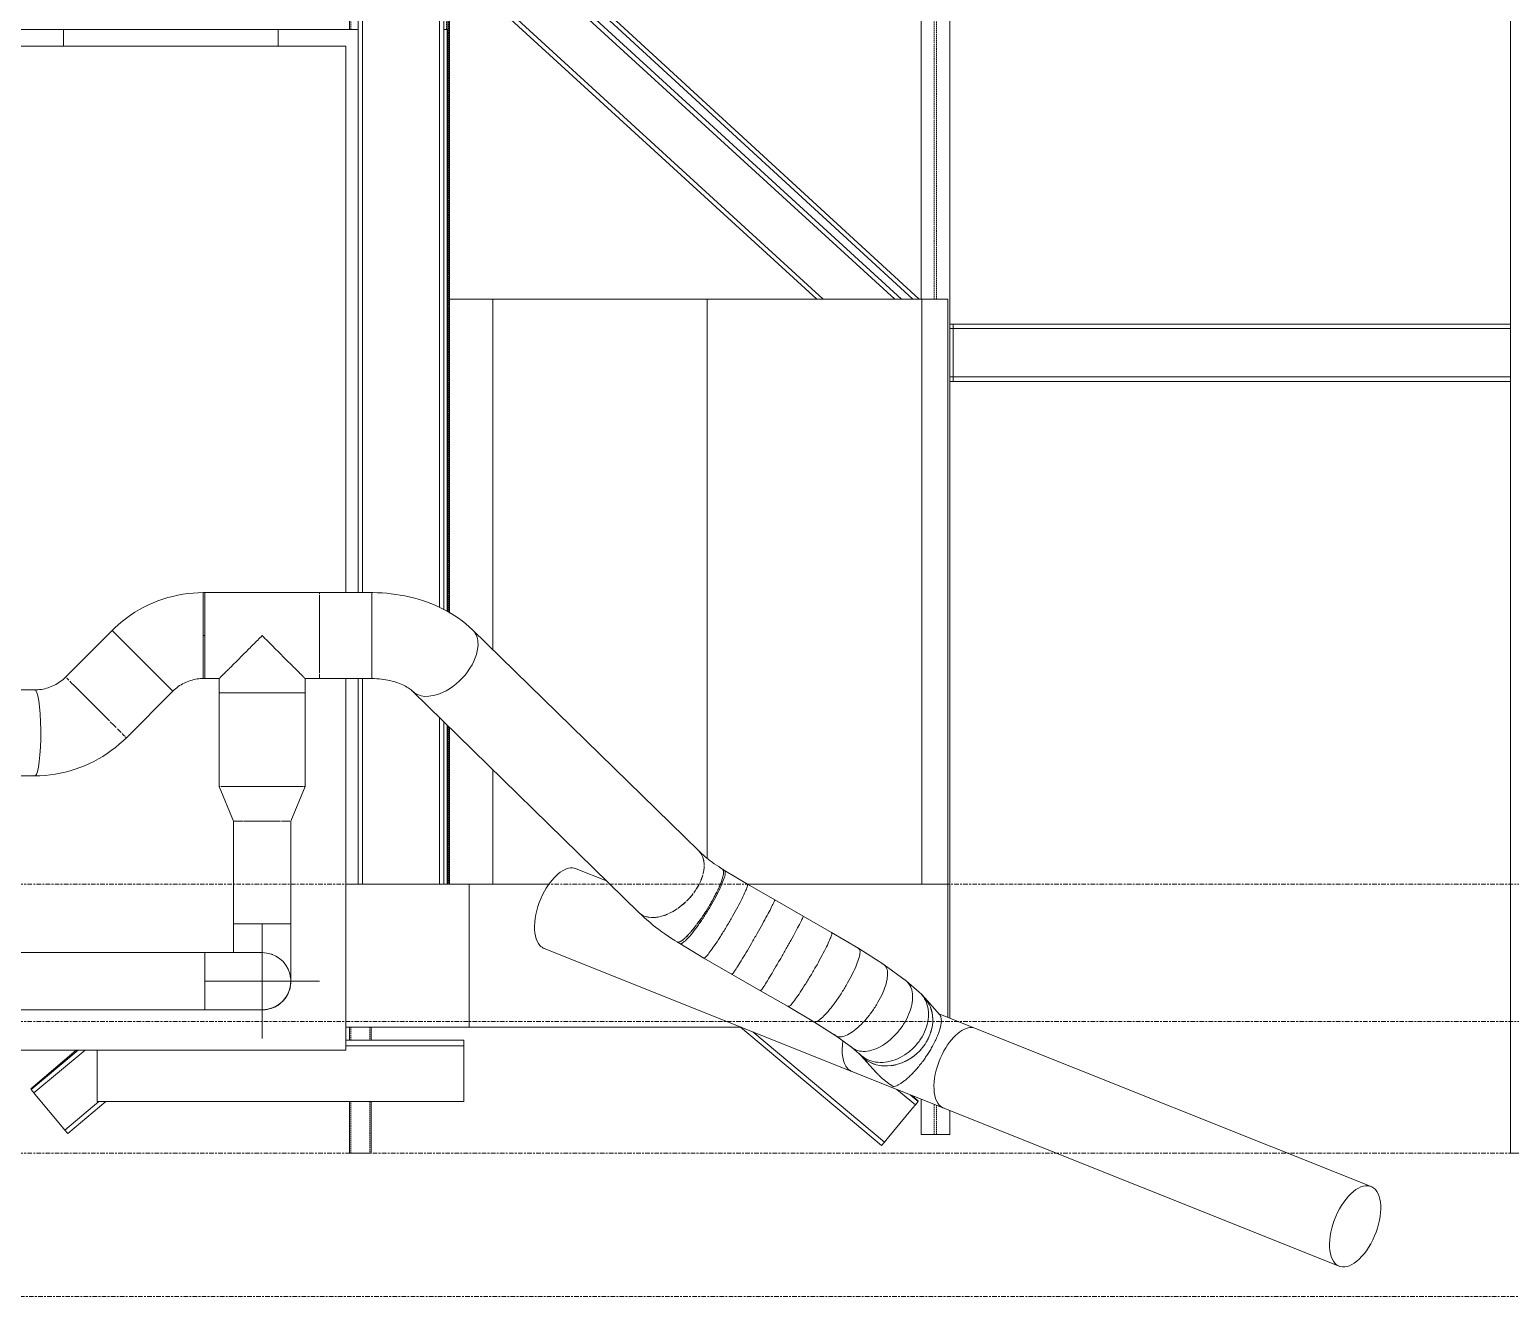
# Model space of a CAD drawing. Header units: centimetres. Extents: x -3046 to 63786, y -269 to 1483.
# Drawn here: x 57259 to 57776, y -50 to 393 of the extents above; entities that cross this region are included whole.
import ezdxf

# ---------------------------------------------------------------- set-up
doc = ezdxf.new("R2010")
doc.units = ezdxf.units.CM
for name, pattern in [('Centre', [3.175, 0.635, -0.475, 1.59, -0.475]), ('Hidden', [0.714375, 0.47625, -0.238125]), ('Oculto', [0.714375, 0.47625, -0.238125])]:
    doc.linetypes.add(name, pattern=pattern)
for name, color, linetype, lineweight in [('A-FLOR', 7, 'Continuous', 9), ('A-FLOR-LEVL', 7, 'Continuous', 9), ('A-GENM', 7, 'Continuous', 9), ('A-WALL', 7, 'Continuous', 9), ('A-WALL-PATT', 7, 'Continuous', 9), ('M-HVAC-DUCT', 7, 'Continuous', 9), ('M-HVAC-DUCT-CNTR', 7, 'Continuous', 9), ('S-BEAM', 7, 'Continuous', 9), ('S-COLS', 7, 'Continuous', 9)]:
    doc.layers.add(name, color=color, linetype=linetype, lineweight=lineweight)
doc.layers.add('M-HVAC-DUCT-ANNO', color=7, linetype='Continuous', lineweight=9, true_color=0x007f00)
pattern_1 = [(90, (53595.614, 711.715), (-75, 5e-15), [])]

# ---------------------------------------------------------------- blocks, each defined once
blk = doc.blocks.new('UC-Perfil universal-Pilar - 300 x 150-1495523-s04')
at = {"layer": 'S-COLS'}
for p, q in [((137.7, 513.03), (137.7, 195.82)), ((139.24, 513.03), (139.24, 195.82)), ((166.16, 513.03), (166.16, 190.69)), ((167.7, 513.03), (167.7, 189.87)), ((137.7, 165.87), (137.7, 94)), ((139.24, 165.92), (139.24, 94)), ((166.16, 152.22), (166.16, 94)), ((167.7, 150.72), (167.7, 94))]:
    blk.add_line(p, q, dxfattribs=at)
blk = doc.blocks.new('HSS Rectangular-Column - 75 x 75-V158-s04')
at = {"layer": 'S-COLS', "linetype": 'Hidden'}
blk.add_line((168.66, 513.03), (168.66, 392.53), dxfattribs=at)
at = {"layer": 'S-COLS'}
for p, q in [((169.06, 189.14), (169.06, 513.03)), ((169.06, 94), (169.06, 149.38))]:
    blk.add_line(p, q, dxfattribs=at)
blk = doc.blocks.new('Costanera Perfil Z - Parametrizado - Costanera Perfil Z - Parametrizado-V159-s04')
at = {"layer": 'S-BEAM'}
for p, q in [((174.66, 39.52), (133.32, 39.52)), ((133.32, 37.57), (174.66, 37.57)), ((174.66, 39.52), (174.66, 37.57)), ((174.66, 37.57), (174.66, 18.03)), ((46.56, 18.03), (46.56, 36.05)), ((46.56, 18.03), (174.66, 18.03))]:
    blk.add_line(p, q, dxfattribs=at)
blk = doc.blocks.new('PQ_RVR_EST-01_ZZ_ZZ_MO_T_A_rvt-4-s04')
at = {"layer": 'A-FLOR'}
for p, q in [((133.32, 94), (176.57, 94)), ((176.57, 94), (204.46, 94)), ((176.57, 94), (176.57, 44)), ((273.59, 94), (343.75, 94)), ((343.75, 94), (343.75, 47.48)), ((176.57, 44), (133.32, 44)), ((271.69, 44), (176.57, 44))]:
    blk.add_line(p, q, dxfattribs=at)
at = {"layer": 'S-BEAM', "lineweight": 9}
blk.add_blockref('Costanera Perfil Z - Parametrizado - Costanera Perfil Z - Parametrizado-V159-s04', (0, 0), dxfattribs=at)
at = {"layer": 'S-COLS', "lineweight": 9}
for name in ['UC-Perfil universal-Pilar - 300 x 150-1495523-s04', 'HSS Rectangular-Column - 75 x 75-V158-s04']:
    blk.add_blockref(name, (0, 0), dxfattribs=at)
blk = doc.blocks.new('UC-Perfil universal-Pilar - 100x200 UC-V187-s04')
at = {"layer": 'S-COLS'}
for p, q in [((334.45, 570.01), (334.45, 589)), ((344.45, 589), (344.45, 570.01)), ((334.45, 454.94), (334.45, 557.51)), ((344.45, 557.51), (344.45, 454.94)), ((334.45, 298.37), (334.45, 443.94)), ((344.45, 443.94), (344.45, 47.2)), ((334.45, 6.5), (334.45, 18.92)), ((344.45, 14.93), (344.45, 6.5)), ((344.45, 6.5), (334.45, 6.5))]:
    blk.add_line(p, q, dxfattribs=at)
at = {"layer": 'S-COLS', "linetype": 'Oculto'}
for p, q in [((339.05, 589), (339.05, 570.01)), ((339.85, 570.01), (339.85, 589)), ((339.05, 557.51), (339.05, 454.94)), ((339.85, 454.94), (339.85, 557.51)), ((339.05, 443.94), (339.05, 298.37)), ((339.85, 298.37), (339.85, 443.94)), ((339.05, 17.08), (339.05, 6.5)), ((339.85, 6.5), (339.85, 16.77))]:
    blk.add_line(p, q, dxfattribs=at)
blk = doc.blocks.new('UC-Perfil universal - 150x200 UC-1208071-s04')
at = {"layer": 'S-BEAM'}
for p, q in [((345.72, 289.64), (344.45, 289.64)), ((344.45, 288.1), (345.72, 288.1)), ((345.72, 271.18), (344.45, 271.18)), ((344.45, 269.64), (345.72, 269.64))]:
    blk.add_line(p, q, dxfattribs=at)
blk = doc.blocks.new('UC-Perfil universal - 150x200 UC-1208304-s04')
at = {"layer": 'S-BEAM'}
for p, q in [((345.72, 288.1), (345.72, 289.64)), ((345.72, 289.64), (540.37, 289.64)), ((345.72, 286.58), (345.72, 288.1)), ((345.72, 288.1), (540.37, 288.1)), ((345.72, 272.7), (345.72, 286.58)), ((560.37, 289.64), (656.35, 289.64)), ((560.37, 288.1), (656.35, 288.1)), ((656.35, 289.64), (656.35, 288.1)), ((656.35, 288.1), (656.35, 286.58)), ((656.35, 286.58), (656.35, 272.7)), ((345.72, 271.18), (345.72, 272.7)), ((345.72, 269.64), (345.72, 271.18)), ((345.72, 271.18), (540.37, 271.18)), ((345.72, 269.64), (540.37, 269.64)), ((560.37, 271.18), (656.35, 271.18)), ((560.37, 269.64), (656.35, 269.64)), ((656.35, 272.7), (656.35, 271.18)), ((656.35, 271.18), (656.35, 269.64))]:
    blk.add_line(p, q, dxfattribs=at)
blk = doc.blocks.new('UC-Perfil universal - 150x200 UC-1208680-s04')
at = {"layer": 'S-BEAM'}
for p, q in [((271.37, 44), (320.63, 2.72)), ((275.66, 42.41), (321.62, 3.9)), ((326.02, 22.29), (332.49, 16.87)), ((331.51, 15.71), (322.6, 5.07)), ((330.6, 20.46), (333.48, 18.05)), ((332.49, 16.87), (331.51, 15.71)), ((333.48, 18.05), (332.49, 16.87)), ((321.62, 3.9), (320.63, 2.72)), ((322.6, 5.07), (321.62, 3.9))]:
    blk.add_line(p, q, dxfattribs=at)
blk = doc.blocks.new('UC-Perfil universal - 150x200 UC-1208719-s04')
at = {"layer": 'S-BEAM'}
for p, q in [((39.91, 36.05), (23.44, 22.24)), ((42.31, 36.05), (24.43, 21.06)), ((24.43, 21.06), (23.44, 22.24)), ((25.41, 19.9), (24.43, 21.06)), ((34.32, 9.26), (25.41, 19.9)), ((35.3, 8.09), (47.15, 18.03)), ((49.55, 18.03), (36.29, 6.91)), ((35.3, 8.09), (34.32, 9.26)), ((36.29, 6.91), (35.3, 8.09))]:
    blk.add_line(p, q, dxfattribs=at)
blk = doc.blocks.new('UC-Perfil universal - 150x200 UC-1208768-s04')
at = {"layer": 'S-BEAM'}
for p, q in [((63.3, 513.03), (126.86, 454.89)), ((65.58, 513.03), (129.14, 454.89)), ((90.65, 513.03), (133.7, 473.66)), ((92.93, 513.03), (133.7, 475.75)), ((169.72, 442.8), (327.62, 298.37)), ((169.72, 440.71), (325.34, 298.37)), ((169.72, 417.78), (300.27, 298.37)), ((169.72, 415.69), (297.99, 298.37))]:
    blk.add_line(p, q, dxfattribs=at)
blk = doc.blocks.new('UC-Perfil universal - 150x200 UC-1218450-s04')
at = {"layer": 'S-BEAM'}
for p, q in [((97.88, 513.03), (133.7, 480.13)), ((100.16, 513.03), (133.7, 482.22)), ((173.1, 443.94), (178.26, 439.19)), ((175.37, 443.94), (179.4, 440.24)), ((193.04, 425.61), (331.57, 298.37)), ((194.19, 426.66), (333.84, 298.37))]:
    blk.add_line(p, q, dxfattribs=at)
blk = doc.blocks.new('UC-Perfil universal - 150x200 UC-1218451-s04')
at = {"layer": 'S-BEAM'}
blk.add_line((331.18, 20.23), (333.48, 18.26), dxfattribs=at)
blk = doc.blocks.new('UC-Perfil universal - 150x200 UC-1218452-s04')
at = {"layer": 'S-BEAM'}
blk.add_line((39.23, 36.05), (23.43, 22.54), dxfattribs=at)
blk = doc.blocks.new('M Canal C-Pilar - 2C200X74-V199-s04')
at = {"layer": 'S-COLS'}
for p, q in [((2141.37, 0), (2141.37, 763.58)), ((2161.37, 763.58), (2141.37, 763.58)), ((2161.37, 755.56), (2161.37, 0)), ((2161.37, 0), (2141.37, 0))]:
    blk.add_line(p, q, dxfattribs=at)
blk = doc.blocks.new('M_Round Elbow - 1 D-1303491-s04')
at = {"layer": 'M-HVAC-DUCT', "color": 6, "true_color": 0xff00ff}
for p, q in [((35.74, 166.17), (35.54, 166.37)), ((36.63, 165.28), (36.22, 165.7)), ((38.6, 163.31), (37.52, 164.39)), ((40.81, 161.1), (39.41, 162.5)), ((43.07, 158.85), (41.77, 160.15)), ((45.8, 156.11), (44.42, 157.5)), ((48.21, 153.7), (47.18, 154.73)), ((48.56, 153.36), (48.21, 153.7)), ((50.84, 151.08), (49.88, 152.03)), ((53.14, 148.78), (52.32, 149.59)), ((54.96, 146.95), (54.34, 147.57)), ((56.19, 145.72), (55.81, 146.11)), ((56.75, 145.16), (56.73, 145.18))]:
    blk.add_line(p, q, dxfattribs=at)
at = {"layer": 'M-HVAC-DUCT', "color": 6, "true_color": 0xff00ff, "flags": 128}
for points in [[(35.54, 166.37), (35.1, 165.95), (34.64, 165.54), (34.17, 165.16), (33.68, 164.79), (33.18, 164.44), (32.67, 164.11), (32.14, 163.8), (31.61, 163.52), (31.06, 163.25), (30.51, 163.01), (29.95, 162.79), (29.38, 162.59), (28.8, 162.42), (28.22, 162.27), (27.64, 162.14), (27.05, 162.04), (26.46, 161.96), (25.87, 161.9), (25.28, 161.87), (24.76, 161.86)], [(24.76, 131.86), (26.55, 131.9), (28.34, 132), (30.12, 132.18), (31.89, 132.43), (33.65, 132.75), (35.39, 133.14), (37.12, 133.6), (38.83, 134.12), (40.52, 134.71), (42.18, 135.37), (43.82, 136.1), (45.42, 136.89), (46.99, 137.74), (48.53, 138.65), (50.03, 139.62), (51.5, 140.65), (52.92, 141.74), (54.29, 142.88), (55.62, 144.07), (56.75, 145.16)]]:
    blk.add_lwpolyline(points, dxfattribs=at)
at = {"layer": 'M-HVAC-DUCT', "color": 6, "true_color": 0xff00ff}
for start_param, end_param in [(6.1449, 6.4067), (4.574104, 6.1449), (3.003308, 4.574104)]:
    blk.add_ellipse((24.76, 146.86), major_axis=(0, 15), ratio=0.139173, start_param=start_param, end_param=end_param, dxfattribs=at)
blk = doc.blocks.new('M_Round Elbow - 1 D-V225-s04')
at = {"layer": 'M-HVAC-DUCT', "color": 6, "true_color": 0xff00ff}
for p, q in [((83.65, 180.84), (83.65, 195.84)), ((51.83, 182.66), (62.44, 172.06)), ((83.65, 165.84), (83.65, 180.84)), ((62.44, 172.06), (73.04, 161.45))]:
    blk.add_line(p, q, dxfattribs=at)
at = {"layer": 'M-HVAC-DUCT', "color": 6, "true_color": 0xff00ff, "flags": 128}
for points in [[(83.65, 195.84), (81.85, 195.81), (80.05, 195.7), (78.26, 195.52), (76.48, 195.27), (74.71, 194.95), (72.95, 194.55), (71.21, 194.09), (69.49, 193.56), (67.8, 192.96), (66.12, 192.29), (64.48, 191.56), (62.87, 190.76), (61.29, 189.9), (59.75, 188.97), (58.24, 187.98), (56.77, 186.94), (55.35, 185.84), (53.98, 184.68), (52.65, 183.46), (51.83, 182.66)], [(73.04, 161.45), (73.47, 161.87), (73.92, 162.26), (74.39, 162.64), (74.87, 163.01), (75.36, 163.35), (75.87, 163.67), (76.39, 163.97), (76.92, 164.25), (77.46, 164.51), (78.01, 164.74), (78.57, 164.96), (79.14, 165.15), (79.71, 165.32), (80.3, 165.47), (80.88, 165.59), (81.48, 165.69), (82.07, 165.76), (82.67, 165.81), (83.27, 165.84), (83.65, 165.84)]]:
    blk.add_lwpolyline(points, dxfattribs=at)
blk = doc.blocks.new('M_Round Tee - Tee-984139-s04')
at = {"layer": 'M-HVAC-DUCT', "color": 6, "true_color": 0xff00ff}
for p, q in [((124.22, 195.84), (84.22, 195.84)), ((84.22, 195.84), (84.22, 180.84)), ((124.22, 193.48), (124.22, 194.55)), ((124.22, 190.92), (124.22, 192.5)), ((124.22, 187.99), (124.22, 189.66)), ((124.22, 184.34), (124.22, 186.22)), ((124.22, 180.84), (124.22, 182.41)), ((84.22, 180.84), (84.22, 165.84)), ((124.22, 180.44), (124.22, 180.84)), ((124.22, 176.57), (124.22, 178.49)), ((124.22, 173.14), (124.22, 174.74)), ((124.22, 170.24), (124.22, 171.4)), ((84.22, 165.84), (89.22, 165.84)), ((89.22, 165.84), (89.22, 160.84)), ((119.22, 160.84), (119.22, 165.84)), ((119.22, 165.84), (124.22, 165.84)), ((124.22, 167.85), (124.22, 168.71)), ((124.22, 166.36), (124.22, 166.84)), ((89.22, 160.84), (104.22, 160.84)), ((104.22, 160.84), (119.22, 160.84))]:
    blk.add_line(p, q, dxfattribs=at)
for points, knots in [([(104.22, 180.84), (103.7, 180.32), (102.66, 179.29), (101.12, 177.74), (99.58, 176.21), (98.08, 174.7), (96.61, 173.24), (95.2, 171.82), (93.86, 170.48), (92.62, 169.24), (91.5, 168.12), (90.62, 167.25), (90.08, 166.7), (89.77, 166.39), (89.57, 166.2), (89.42, 166.04), (89.27, 165.89), (89.22, 165.85), (89.22, 165.84)], [0, 0, 0, 0, 0.076923, 0.153846, 0.230769, 0.307692, 0.384615, 0.461538, 0.538462, 0.615385, 0.692308, 0.769231, 0.826923, 0.855769, 0.884615, 0.913462, 0.942308, 1, 1, 1, 1]), ([(119.22, 165.84), (119.22, 165.85), (119.11, 165.95), (118.64, 166.43), (117.9, 167.17), (116.95, 168.12), (115.83, 169.24), (114.58, 170.48), (113.24, 171.82), (111.12, 173.94), (108.74, 176.32), (106.17, 178.9), (104.87, 180.19), (104.22, 180.84)], [0, 0, 0, 0, 0.076923, 0.153846, 0.230769, 0.307692, 0.384615, 0.461538, 0.538462, 0.615385, 0.807692, 0.903846, 1, 1, 1, 1])]:
    blk.add_open_spline(points, degree=3, knots=knots, dxfattribs=at)
blk = doc.blocks.new('M_Round Transition - Angle - Reducción 45_-1303634-s04')
at = {"layer": 'M-HVAC-DUCT', "color": 6, "true_color": 0xff00ff}
for p, q in [((89.22, 128.09), (94.22, 116.01)), ((89.37, 128.09), (89.22, 128.09)), ((90.87, 128.09), (90.15, 128.09)), ((93.23, 128.09), (92.12, 128.09)), ((96.4, 128.09), (95.06, 128.09)), ((100, 128.09), (98.87, 128.09)), ((109.58, 128.09), (108.11, 128.09)), ((113.38, 128.09), (112.04, 128.09)), ((114.22, 116.01), (119.22, 128.09)), ((116.32, 128.09), (115.22, 128.09)), ((118.29, 128.09), (117.57, 128.09)), ((119.22, 128.09), (118.83, 128.09)), ((94.22, 116.01), (94.37, 116.01)), ((97.79, 116.01), (98.25, 116.01)), ((100.26, 116.01), (101.14, 116.01)), ((107.31, 116.01), (108.19, 116.01)), ((110.19, 116.01), (110.65, 116.01)), ((114.07, 116.01), (114.22, 116.01))]:
    blk.add_line(p, q, dxfattribs=at)
blk = doc.blocks.new('M_Round Elbow - 1 D-1303731-s04')
at = {"layer": 'M-HVAC-DUCT', "color": 6, "true_color": 0xff00ff}
for p, q in [((104.22, 80.09), (94.22, 80.09)), ((114.22, 80.09), (104.22, 80.09)), ((104.22, 50.09), (103.82, 50.09))]:
    blk.add_line(p, q, dxfattribs=at)
at = {"layer": 'M-HVAC-DUCT', "color": 6, "true_color": 0xff00ff, "flags": 128}
for points in [[(94.22, 70.09), (94.22, 70.66), (94.22, 71.37), (94.22, 72.1), (94.22, 72.84), (94.22, 73.59), (94.22, 74.35), (94.22, 75.12), (94.22, 75.9), (94.22, 76.69), (94.22, 77.48), (94.22, 78.27), (94.22, 79.07), (94.22, 79.87), (94.22, 80.09)], [(114.22, 80.09), (114.22, 79.29), (114.22, 78.49), (114.22, 77.69), (114.22, 76.9), (114.22, 76.11), (114.22, 75.33), (114.22, 74.56), (114.22, 73.79), (114.22, 73.04), (114.22, 72.3), (114.22, 71.57), (114.22, 70.85), (114.22, 70.15), (114.22, 69.46), (114.22, 68.79), (114.22, 68.14), (114.22, 67.51), (114.22, 66.9), (114.22, 66.31), (114.22, 65.74), (114.22, 65.19), (114.22, 64.67), (114.22, 64.17), (114.22, 63.7), (114.22, 63.26), (114.22, 62.84), (114.22, 62.45), (114.22, 62.08), (114.22, 61.75), (114.22, 61.44), (114.22, 61.17), (114.22, 60.93), (114.22, 60.71), (114.22, 60.53), (114.22, 60.38), (114.22, 60.26), (114.22, 60.17), (114.22, 60.11), (114.22, 60.09)], [(114.22, 60.09), (114.21, 59.69), (114.19, 59.29), (114.15, 58.89), (114.09, 58.49), (114.02, 58.1), (113.94, 57.71), (113.83, 57.32), (113.71, 56.94), (113.58, 56.56), (113.43, 56.19), (113.27, 55.83), (113.09, 55.47), (112.9, 55.12), (112.69, 54.77), (112.48, 54.44), (112.24, 54.11), (112, 53.8), (111.74, 53.49), (111.47, 53.2)], [(111.19, 52.91), (110.9, 52.64), (110.59, 52.38), (110.28, 52.13), (109.96, 51.89), (109.63, 51.67), (109.28, 51.46), (108.94, 51.27), (108.58, 51.08), (108.22, 50.92), (107.85, 50.77), (107.47, 50.63), (107.09, 50.51), (106.7, 50.4), (106.31, 50.31), (105.92, 50.23), (105.53, 50.17), (105.13, 50.13), (104.73, 50.1), (104.33, 50.09)]]:
    blk.add_lwpolyline(points, dxfattribs=at)
blk = doc.blocks.new('M_Round Elbow - 1 D-V226-s04')
at = {"layer": 'M-HVAC-DUCT', "color": 6, "true_color": 0xff00ff}
for p, q in [((84.22, 70.09), (84.22, 60.09)), ((84.22, 60.09), (84.22, 50.09))]:
    blk.add_line(p, q, dxfattribs=at)
at = {"layer": 'M-HVAC-DUCT', "color": 6, "true_color": 0xff00ff, "flags": 128}
for points in [[(104.22, 70.09), (104.21, 70.09), (104.16, 70.09), (104.08, 70.09), (103.97, 70.09), (103.82, 70.09), (103.65, 70.09), (103.44, 70.09), (103.21, 70.09), (102.94, 70.09), (102.64, 70.09), (102.32, 70.09), (101.96, 70.09), (101.58, 70.09), (101.17, 70.09), (100.73, 70.09), (100.26, 70.09), (99.77, 70.09), (99.26, 70.09), (98.72, 70.09), (98.16, 70.09), (97.57, 70.09), (96.97, 70.09), (96.34, 70.09), (95.69, 70.09), (95.03, 70.09), (94.35, 70.09), (93.65, 70.09), (92.94, 70.09), (92.21, 70.09), (91.47, 70.09), (90.72, 70.09), (89.96, 70.09), (89.19, 70.09), (88.41, 70.09), (87.62, 70.09), (86.83, 70.09), (86.04, 70.09), (85.24, 70.09), (84.44, 70.09), (84.22, 70.09)], [(84.22, 50.09), (85.02, 50.09), (85.82, 50.09), (86.62, 50.09), (87.41, 50.09), (88.2, 50.09), (88.98, 50.09), (89.75, 50.09), (90.51, 50.09), (91.27, 50.09), (92.01, 50.09), (92.74, 50.09), (93.46, 50.09), (94.16, 50.09), (94.85, 50.09), (95.52, 50.09), (96.17, 50.09), (96.8, 50.09), (97.41, 50.09), (98, 50.09), (98.57, 50.09), (99.12, 50.09), (99.64, 50.09), (100.13, 50.09), (100.61, 50.09), (101.05, 50.09), (101.47, 50.09), (101.86, 50.09), (102.22, 50.09), (102.56, 50.09), (102.86, 50.09), (103.14, 50.09), (103.38, 50.09), (103.6, 50.09), (103.78, 50.09), (103.93, 50.09), (104.05, 50.09), (104.14, 50.09), (104.2, 50.09), (104.22, 50.09), (104.22, 50.09)]]:
    blk.add_lwpolyline(points, dxfattribs=at)
at = {"layer": 'M-HVAC-DUCT', "color": 6, "true_color": 0xff00ff}
for start, end in [(90, 94.0886), (15, 90), (0, 14.9612), (270, 0)]:
    blk.add_arc((104.22, 60.09), 10, start, end, dxfattribs=at)
blk = doc.blocks.new('M_Round Elbow - 1 D-1303871-s04')
at = {"layer": 'M-HVAC-DUCT', "color": 6, "true_color": 0xff00ff}
for p, q in [((142.49, 195.84), (142.49, 190.87)), ((142.49, 190.87), (142.49, 169.69)), ((142.49, 169.69), (142.49, 165.84))]:
    blk.add_line(p, q, dxfattribs=at)
at = {"layer": 'M-HVAC-DUCT', "color": 6, "true_color": 0xff00ff, "flags": 128}
for points in [[(177.74, 182.84), (176.58, 183.92), (175.38, 184.96), (174.14, 185.94), (172.87, 186.87), (171.57, 187.75), (170.23, 188.59), (168.87, 189.37), (167.48, 190.11), (166.06, 190.8), (164.62, 191.45), (163.16, 192.05), (161.69, 192.6), (160.19, 193.11), (158.67, 193.58), (157.14, 194), (155.6, 194.37), (154.04, 194.71), (152.48, 195), (150.9, 195.25), (149.32, 195.45), (147.73, 195.61), (146.13, 195.73), (144.53, 195.81), (142.93, 195.84), (142.49, 195.84)], [(156.77, 161.38), (156.53, 161.6), (156.26, 161.84), (155.95, 162.08), (155.61, 162.34), (155.23, 162.59), (154.81, 162.86), (154.35, 163.12), (153.86, 163.38), (153.34, 163.63), (152.79, 163.88), (152.2, 164.12), (151.59, 164.35), (150.95, 164.57), (150.28, 164.77), (149.59, 164.96), (148.88, 165.14), (148.15, 165.29), (147.41, 165.43), (146.65, 165.55), (145.88, 165.65), (145.09, 165.73), (144.3, 165.79), (143.51, 165.83), (142.71, 165.84), (142.49, 165.84)]]:
    blk.add_lwpolyline(points, dxfattribs=at)
at = {"layer": 'M-HVAC-DUCT', "color": 6, "true_color": 0xff00ff}
for start_param, end_param in [(5.722347, 6.245945), (4.15155, 5.722347), (3.104353, 4.15155)]:
    blk.add_ellipse((167.25, 172.11), major_axis=(10.49, 10.73), ratio=0.613993, start_param=start_param, end_param=end_param, dxfattribs=at)
blk = doc.blocks.new('Generic Model 4 - Generic Model 4-1305126-s04')
at = {"layer": 'A-GENM'}
for p, q in [((133.48, 386.73), (-6.52, 386.73)), ((133.48, 195.82), (133.48, 386.73)), ((133.48, 36.05), (133.48, 165.87)), ((-6.52, 36.05), (133.48, 36.05))]:
    blk.add_line(p, q, dxfattribs=at)
blk = doc.blocks.new('M_Round Tee - Tee-V228-s04')
at = {"layer": 'M-HVAC-DUCT', "color": 6, "true_color": 0xff00ff}
for p, q in [((340.93, 48.46), (335.73, 54.24)), ((353.49, 43.62), (340.38, 48.86)), ((313.44, 34.16), (318.65, 28.38)), ((310.27, 28.58), (342.36, 15.76))]:
    blk.add_line(p, q, dxfattribs=at)
for centre, major_axis, ratio, start_param, end_param in [((324.58, 44.2), (11.14, 10.04), 0.838528, 6.101528, 6.283185), ((324.58, 44.2), (11.14, 10.04), 0.838528, 5.839729, 5.971156), ((324.58, 44.2), (11.14, 10.04), 0.838528, 5.577929, 5.709356), ((324.58, 44.2), (11.14, 10.04), 0.838528, 5.31613, 5.447557), ((347.92, 29.69), (5.57, 13.93), 0.503669, 0, 1.327854), ((315.83, 42.51), (5.57, 13.93), 0.503669, 1.995081, 2.898651), ((324.58, 44.2), (11.14, 10.04), 0.838528, 4.792531, 4.923958), ((324.58, 44.2), (11.14, 10.04), 0.838528, 5.05433, 5.103718), ((324.58, 44.2), (11.14, 10.04), 0.838528, 5.103718, 5.185757), ((324.58, 44.2), (11.14, 10.04), 0.838528, 3.189332, 3.353162), ((324.58, 44.2), (11.14, 10.04), 0.838528, 3.483534, 3.532921), ((324.58, 44.2), (11.14, 10.04), 0.838528, 3.532921, 3.614961), ((324.58, 44.2), (11.14, 10.04), 0.838528, 4.268932, 4.400359), ((324.58, 44.2), (11.14, 10.04), 0.838528, 4.530732, 4.662159), ((347.92, 29.69), (5.57, 13.93), 0.503669, 1.327854, 2.898651), ((315.83, 42.51), (5.57, 13.93), 0.503669, 2.898651, 3.16045), ((324.58, 44.2), (11.14, 10.04), 0.838528, 3.745333, 3.876761), ((324.58, 44.2), (11.14, 10.04), 0.838528, 4.007133, 4.13856), ((347.92, 29.69), (5.57, 13.93), 0.503669, 2.898651, 3.16045)]:
    blk.add_ellipse(centre, major_axis=major_axis, ratio=ratio, start_param=start_param, end_param=end_param, dxfattribs=at)
for points in [[(338.44, 37.37), (338.79, 38), (339.43, 39.24), (340.23, 41.01), (340.82, 42.62), (341.24, 44.04), (341.47, 45.27), (341.56, 46.31), (341.51, 47.16), (341.33, 47.84), (341.14, 48.19), (341.03, 48.34)], [(318.25, 28.83), (318.66, 28.35), (319.09, 27.88), (319.54, 27.44)]]:
    blk.add_open_spline(points, degree=3, dxfattribs=at)
for points, knots in [([(324.79, 23.26), (325.01, 23.3), (325.49, 23.43), (326.29, 23.77), (327.15, 24.25), (328.08, 24.87), (329.08, 25.64), (330.14, 26.56), (331.26, 27.64), (332.43, 28.89), (333.65, 30.31), (334.79, 31.75), (335.68, 32.97), (336.29, 33.86), (336.75, 34.55), (337.19, 35.24), (337.77, 36.18), (338.18, 36.89), (338.44, 37.37)], [0, 0, 0, 0, 0.076923, 0.153846, 0.230769, 0.307692, 0.384615, 0.461538, 0.538462, 0.615385, 0.692308, 0.769231, 0.826923, 0.855769, 0.884615, 0.913462, 0.942308, 1, 1, 1, 1]), ([(319.73, 27.25), (319.98, 26.99), (320.9, 26.12), (322.55, 24.74), (324.03, 23.73), (324.79, 23.26)], [0.7692308, 0.7692308, 0.7692308, 0.7692308, 0.8076923, 0.9038462, 1, 1, 1, 1])]:
    blk.add_open_spline(points, degree=3, knots=knots, dxfattribs=at)
blk = doc.blocks.new('M_Round Elbow - 1 D-1306839-s04')
at = {"layer": 'M-HVAC-DUCT', "color": 6, "true_color": 0xff00ff, "flags": 128}
for points in [[(256.76, 105.59), (257.22, 105.15), (257.73, 104.69), (258.27, 104.21), (258.85, 103.72), (259.46, 103.22), (260.1, 102.71), (260.78, 102.2), (261.48, 101.68), (262.21, 101.16), (262.96, 100.64), (263.74, 100.12), (264.53, 99.6), (265.09, 99.25)], [(235.79, 84.14), (236.72, 83.25), (237.67, 82.38), (238.64, 81.52), (239.64, 80.68), (240.66, 79.84), (241.7, 79.02), (242.77, 78.2), (243.85, 77.4), (244.96, 76.61), (246.09, 75.83), (247.23, 75.07), (248.39, 74.31), (249.19, 73.81)]]:
    blk.add_lwpolyline(points, dxfattribs=at)
at = {"layer": 'M-HVAC-DUCT', "color": 6, "true_color": 0xff00ff}
for centre, major_axis, ratio, start_param, end_param in [((246.28, 94.87), (10.49, 10.73), 0.613993, 6.092416, 6.206383), ((246.28, 94.87), (10.49, 10.73), 0.613993, 5.833355, 5.944584), ((246.28, 94.87), (10.49, 10.73), 0.613993, 5.571555, 5.682784), ((257.14, 86.53), (7.95, 12.72), 0.190809, 5.865562, 6.376213), ((246.28, 94.87), (10.49, 10.73), 0.613993, 5.047956, 5.159186), ((246.28, 94.87), (10.49, 10.73), 0.613993, 5.309756, 5.420985), ((257.14, 86.53), (7.95, 12.72), 0.190809, 5.341963, 5.590815), ((257.14, 86.53), (7.95, 12.72), 0.190809, 5.603763, 5.852614), ((246.28, 94.87), (10.49, 10.73), 0.613993, 4.786157, 4.897386), ((257.14, 86.53), (7.95, 12.72), 0.190809, 4.818364, 5.067216), ((257.14, 86.53), (7.95, 12.72), 0.190809, 5.080164, 5.329015), ((246.28, 94.87), (10.49, 10.73), 0.613993, 3.141593, 3.32659), ((246.28, 94.87), (10.49, 10.73), 0.613993, 4.000759, 4.111988), ((246.28, 94.87), (10.49, 10.73), 0.613993, 4.262558, 4.373787), ((246.28, 94.87), (10.49, 10.73), 0.613993, 4.524358, 4.635587), ((257.14, 86.53), (7.95, 12.72), 0.190809, 4.294766, 4.543617), ((257.14, 86.53), (7.95, 12.72), 0.190809, 4.556565, 4.805416), ((246.28, 94.87), (10.49, 10.73), 0.613993, 3.47716, 3.588389), ((246.28, 94.87), (10.49, 10.73), 0.613993, 3.73896, 3.850189), ((257.14, 86.53), (7.95, 12.72), 0.190809, 4.032966, 4.281818), ((257.14, 86.53), (7.95, 12.72), 0.190809, 3.141593, 3.49642), ((257.14, 86.53), (7.95, 12.72), 0.190809, 3.509368, 3.758219), ((257.14, 86.53), (7.95, 12.72), 0.190809, 3.771167, 3.901867), ((257.14, 86.53), (7.95, 12.72), 0.190809, 3.918472, 4.020018)]:
    blk.add_ellipse(centre, major_axis=major_axis, ratio=ratio, start_param=start_param, end_param=end_param, dxfattribs=at)
blk = doc.blocks.new('PQ_RVR_EXT-01_ZZ_ZZ_MO_T_A_rvt-4-s04')
at = {"layer": 'M-HVAC-DUCT', "color": 6, "true_color": 0xff00ff}
for p, q in [((84.22, 195.84), (83.65, 195.84)), ((83.65, 195.84), (83.65, 180.84)), ((84.22, 180.84), (84.22, 195.84)), ((142.49, 195.84), (124.22, 195.84)), ((124.22, 195.84), (124.22, 195.44)), ((124.22, 195.11), (124.22, 194.54)), ((124.22, 193.42), (124.22, 192.5)), ((142.49, 190.87), (142.49, 195.84)), ((124.22, 190.87), (124.22, 189.65)), ((124.22, 188), (124.22, 186.21)), ((142.49, 169.69), (142.49, 190.87)), ((51.83, 182.66), (35.54, 166.37)), ((62.44, 172.06), (51.83, 182.66)), ((124.22, 184.34), (124.22, 182.4)), ((256.76, 105.59), (177.74, 182.84)), ((83.65, 180.84), (83.65, 165.84)), ((84.22, 165.84), (84.22, 180.84)), ((124.22, 180.45), (124.22, 178.49)), ((124.22, 176.58), (124.22, 174.73)), ((73.04, 161.45), (62.44, 172.06)), ((124.22, 173.13), (124.22, 171.4)), ((35.9, 166.01), (36.22, 165.69)), ((83.65, 165.84), (84.22, 165.84)), ((124.22, 170.19), (124.22, 169.69)), ((124.22, 169.69), (124.22, 168.7)), ((124.22, 167.47), (124.22, 166.84)), ((124.22, 166.17), (124.22, 165.84)), ((124.22, 165.84), (142.49, 165.84)), ((142.49, 165.84), (142.49, 169.69)), ((24.76, 161.86), (1.45, 161.86)), ((36.96, 164.95), (37.52, 164.39)), ((38.65, 163.27), (39.42, 162.5)), ((40.84, 161.07), (41.77, 160.14)), ((56.75, 145.16), (73.04, 161.45)), ((89.22, 160.84), (89.22, 128.09)), ((104.22, 160.84), (89.22, 160.84)), ((119.22, 160.84), (104.22, 160.84)), ((119.22, 128.09), (119.22, 160.84)), ((156.77, 161.38), (235.79, 84.14)), ((43.06, 158.85), (44.42, 157.49)), ((45.8, 156.12), (46.15, 155.77)), ((46.15, 155.77), (47.19, 154.73)), ((48.55, 153.36), (49.88, 152.03)), ((51.14, 150.77), (52.32, 149.59)), ((53.65, 148.27), (54.35, 147.57)), ((55.33, 146.58), (55.81, 146.11)), ((56.39, 145.52), (56.75, 145.16)), ((1.45, 131.86), (24.76, 131.86)), ((89.73, 128.09), (90.16, 128.09)), ((90.87, 128.09), (92.13, 128.09)), ((93.22, 128.09), (95.06, 128.09)), ((96.4, 128.09), (98.87, 128.09)), ((99.98, 128.09), (104.22, 128.09)), ((104.22, 128.09), (108.1, 128.09)), ((109.57, 128.09), (112.05, 128.09)), ((113.38, 128.09), (115.22, 128.09)), ((116.32, 128.09), (117.58, 128.09)), ((118.29, 128.09), (118.71, 128.09)), ((94.22, 116.01), (94.22, 80.09)), ((97.53, 116.01), (94.22, 116.01)), ((100.26, 116.01), (98.25, 116.01)), ((104.22, 116.01), (101.13, 116.01)), ((107.32, 116.01), (104.22, 116.01)), ((110.2, 116.01), (108.18, 116.01)), ((113.88, 116.01), (110.91, 116.01)), ((114.22, 80.09), (114.22, 116.01)), ((224.56, 95.14), (213.9, 99.4)), ((94.22, 80.09), (104.22, 80.09)), ((104.22, 80.09), (114.22, 80.09)), ((84.22, 70.09), (-168.82, 70.09)), ((84.22, 60.09), (84.22, 70.09)), ((202.77, 71.54), (310.27, 28.58)), ((84.22, 50.09), (84.22, 60.09)), ((-209.78, 50.09), (84.22, 50.09)), ((491.69, -11.6), (353.49, 43.62)), ((342.36, 15.76), (480.56, -39.46))]:
    blk.add_line(p, q, dxfattribs=at)
at = {"layer": 'M-HVAC-DUCT', "color": 5, "true_color": 0x0000ff}
for p, q in [((265.8, 98.81), (265.09, 99.25)), ((273.76, 94.01), (265.79, 98.81)), ((283.31, 88.5), (273.76, 94.01)), ((293.27, 82.84), (283.31, 88.5)), ((303.21, 77.14), (293.27, 82.84)), ((249.19, 73.81), (250.11, 73.23)), ((250.11, 73.23), (258.53, 68.17)), ((312.73, 71.47), (303.21, 77.14)), ((258.53, 68.17), (268.39, 62.47)), ((321.43, 65.91), (312.74, 71.47)), ((268.39, 62.47), (278.39, 56.79)), ((328.9, 60.5), (321.54, 65.84)), ((333.77, 56.3), (329.28, 60.21)), ((278.39, 56.79), (288.07, 51.23)), ((335.73, 54.24), (334.57, 55.52)), ((288.07, 51.23), (296.99, 45.93)), ((296.98, 45.94), (304.65, 41.03)), ((304.54, 41.11), (310.62, 36.7)), ((310.25, 37), (313.56, 34.12)), ((312.77, 34.9), (313.44, 34.16))]:
    blk.add_line(p, q, dxfattribs=at)
at = {"layer": 'M-HVAC-DUCT', "color": 6, "true_color": 0xff00ff}
for centre, major_axis, ratio, start_param, end_param in [((167.25, 172.11), (10.49, 10.73), 0.613993, 5.722347, 6.245945), ((167.25, 172.11), (10.49, 10.73), 0.613993, 4.15155, 5.722347), ((24.76, 146.86), (0, 15), 0.139173, 6.1449, 6.4067), ((24.76, 146.86), (0, 15), 0.139173, 4.574104, 6.1449), ((167.25, 172.11), (10.49, 10.73), 0.613993, 3.104353, 4.15155), ((24.76, 146.86), (0, 15), 0.139173, 3.003308, 4.574104), ((246.28, 94.87), (10.49, 10.73), 0.613993, 6.095375, 6.283185), ((246.28, 94.87), (10.49, 10.73), 0.613993, 5.984146, 6.092513), ((208.33, 85.47), (5.57, 13.93), 0.503669, 0, 1.327854), ((246.28, 94.87), (10.49, 10.73), 0.613993, 5.460547, 5.702387), ((246.28, 94.87), (10.49, 10.73), 0.613993, 5.722347, 5.964186), ((246.28, 94.87), (10.49, 10.73), 0.613993, 4.936948, 5.178788), ((246.28, 94.87), (10.49, 10.73), 0.613993, 5.198748, 5.440588), ((208.33, 85.47), (5.57, 13.93), 0.503669, 1.327854, 2.898651), ((246.28, 94.87), (10.49, 10.73), 0.613993, 4.675149, 4.916989), ((246.28, 94.87), (10.49, 10.73), 0.613993, 3.104353, 3.344463), ((246.28, 94.87), (10.49, 10.73), 0.613993, 3.366152, 3.607992), ((246.28, 94.87), (10.49, 10.73), 0.613993, 3.889751, 4.131591), ((246.28, 94.87), (10.49, 10.73), 0.613993, 4.15155, 4.39339), ((246.28, 94.87), (10.49, 10.73), 0.613993, 4.41335, 4.65519), ((246.28, 94.87), (10.49, 10.73), 0.613993, 3.627952, 3.727932), ((246.28, 94.87), (10.49, 10.73), 0.613993, 3.739181, 3.869791), ((208.33, 85.47), (5.57, 13.93), 0.503669, 2.898651, 3.16045), ((347.92, 29.69), (5.57, 13.93), 0.503669, 0, 1.327854), ((315.83, 42.51), (5.57, 13.93), 0.503669, 1.995081, 2.898651), ((347.92, 29.69), (5.57, 13.93), 0.503669, 1.327854, 2.898651), ((315.83, 42.51), (5.57, 13.93), 0.503669, 2.898651, 3.16045), ((347.92, 29.69), (5.57, 13.93), 0.503669, 2.898651, 3.16045), ((486.13, -25.53), (5.57, 13.93), 0.503669, 6.040243, 7.61104), ((486.13, -25.53), (5.57, 13.93), 0.503669, 4.469447, 6.040243), ((486.13, -25.53), (5.57, 13.93), 0.503669, 1.327854, 2.898651), ((486.13, -25.53), (5.57, 13.93), 0.503669, 2.898651, 4.469447)]:
    blk.add_ellipse(centre, major_axis=major_axis, ratio=ratio, start_param=start_param, end_param=end_param, dxfattribs=at)
at = {"layer": 'M-HVAC-DUCT', "color": 5, "true_color": 0x0000ff}
for centre, major_axis, ratio, start_param, end_param in [((257.14, 86.53), (7.95, 12.72), 0.190809, 6.140056, 6.401856), ((257.14, 86.53), (7.95, 12.72), 0.190809, 5.354658, 5.472809), ((257.14, 86.53), (7.95, 12.72), 0.190809, 5.616458, 5.734608), ((257.14, 86.53), (7.95, 12.72), 0.190809, 5.878257, 5.996408), ((257.14, 86.53), (7.95, 12.72), 0.190809, 4.831059, 4.94921), ((257.14, 86.53), (7.95, 12.72), 0.190809, 5.068123, 5.21101), ((257.14, 86.53), (7.95, 12.72), 0.190809, 4.542627, 4.687411), ((257.14, 86.53), (7.95, 12.72), 0.190809, 4.045661, 4.163812), ((257.14, 86.53), (7.95, 12.72), 0.190809, 4.307461, 4.425611), ((257.14, 86.53), (7.95, 12.72), 0.190809, 3.141593, 3.260263), ((257.14, 86.53), (7.95, 12.72), 0.190809, 3.260263, 3.378414), ((257.14, 86.53), (7.95, 12.72), 0.190809, 3.522063, 3.620711), ((257.14, 86.53), (7.95, 12.72), 0.190809, 3.783862, 3.918057), ((324.58, 44.2), (11.14, 10.04), 0.838528, 5.005515, 6.314512), ((324.58, 44.2), (11.14, 10.04), 0.838528, 3.434719, 5.005515), ((324.58, 44.2), (11.14, 10.04), 0.838528, 3.172919, 3.434719)]:
    blk.add_ellipse(centre, major_axis=major_axis, ratio=ratio, start_param=start_param, end_param=end_param, dxfattribs=at)
for points, knots in [([(260.86, 86.3), (261.51, 87.42), (262.77, 89.66), (264.32, 92.76), (265.43, 95.41), (266.04, 97.41), (266.09, 98.46), (265.89, 98.75), (265.79, 98.81)], [0, 0, 0, 0, 0.1666667, 0.3333333, 0.5, 0.6666667, 0.8333333, 0.9261234, 0.9261234, 0.9261234, 0.9261234]), ([(277.14, 76.72), (277.79, 77.85), (279.04, 80.08), (280.7, 83.12), (282.04, 85.64), (282.95, 87.46), (283.32, 88.32), (283.33, 88.49), (283.31, 88.5)], [0, 0, 0, 0, 0.1666667, 0.3333333, 0.5, 0.6666667, 0.8333333, 0.9270791, 0.9270791, 0.9270791, 0.9270791]), ([(287.11, 71.05), (287.76, 72.18), (289.01, 74.42), (290.67, 77.46), (292, 79.97), (292.91, 81.8), (293.27, 82.66), (293.29, 82.83), (293.27, 82.84)], [0, 0, 0, 0, 0.1666667, 0.3333333, 0.5, 0.6666667, 0.8333333, 0.927143, 0.927143, 0.927143, 0.927143]), ([(328.35, 45.05), (329.04, 46.15), (330.24, 48.42), (331.32, 51.84), (331.61, 55.03), (331.1, 57.79), (329.89, 59.79), (328.74, 60.66), (328.17, 60.95)], [0, 0, 0, 0, 0.1666667, 0.3333333, 0.5, 0.6666667, 0.8333333, 0.9682116, 0.9682116, 0.9682116, 0.9682116]), ([(334.31, 39.88), (335.02, 40.96), (336.2, 43.24), (337.12, 46.8), (337.12, 50.25), (336.21, 53.36), (334.89, 55.27), (333.96, 56.14), (333.77, 56.3)], [0, 0, 0, 0, 0.1666667, 0.3333333, 0.5, 0.6666667, 0.8333333, 0.8741816, 0.8741816, 0.8741816, 0.8741816])]:
    blk.add_open_spline(points, degree=3, knots=knots, dxfattribs=at)
for points in [[(268.1, 81.94), (268.75, 83.07), (270, 85.3), (271.62, 88.37), (272.87, 90.93), (273.65, 92.83), (273.93, 93.93), (273.76, 94.08), (273.59, 94)], [(283.31, 88.5), (283.29, 88.51), (283.26, 88.49), (283.21, 88.44)], [(250.4, 73.18), (250.65, 73.2), (251.33, 73.55), (252.8, 74.91), (254.63, 77.04), (256.67, 79.77), (258.81, 82.93), (260.2, 85.18), (260.86, 86.3)], [(293.27, 82.84), (293.25, 82.85), (293.22, 82.83), (293.17, 82.78)], [(258.7, 68.18), (258.87, 68.26), (259.38, 68.7), (260.61, 70.21), (262.22, 72.47), (264.09, 75.31), (266.1, 78.54), (267.45, 80.82), (268.1, 81.94)], [(250.11, 73.23), (250.11, 73.23), (250.11, 73.23), (250.12, 73.23)], [(268.49, 62.53), (268.61, 62.63), (269, 63.15), (270.06, 64.76), (271.51, 67.1), (273.26, 70.01), (275.19, 73.3), (276.5, 75.59), (277.14, 76.72)], [(297.61, 65.03), (298.26, 66.16), (299.5, 68.4), (301.11, 71.47), (302.34, 74.04), (303.11, 75.95), (303.38, 77.05), (303.2, 77.2), (303.03, 77.12)], [(258.45, 68.4), (258.45, 68.18), (258.53, 68.11), (258.7, 68.18)], [(278.49, 56.84), (278.6, 56.95), (278.99, 57.47), (280.05, 59.08), (281.5, 61.42), (283.24, 64.34), (285.16, 67.63), (286.47, 69.92), (287.11, 71.05)], [(308.31, 58.66), (308.97, 59.79), (310.2, 62.03), (311.69, 65.17), (312.71, 67.87), (313.19, 69.95), (313.11, 71.26), (312.68, 71.56), (312.38, 71.57)], [(268.41, 62.65), (268.38, 62.54), (268.37, 62.48), (268.39, 62.47)], [(268.39, 62.47), (268.41, 62.46), (268.44, 62.48), (268.49, 62.53)], [(288.25, 51.24), (288.42, 51.32), (288.94, 51.76), (290.16, 53.28), (291.77, 55.53), (293.63, 58.38), (295.63, 61.62), (296.97, 63.9), (297.61, 65.03)], [(318.9, 51.9), (319.58, 53.01), (320.79, 55.26), (322.09, 58.53), (322.77, 61.45), (322.78, 63.82), (322.13, 65.49), (321.29, 66.06), (320.78, 66.2)], [(278.41, 56.97), (278.37, 56.86), (278.37, 56.8), (278.39, 56.79)], [(297.34, 45.84), (297.64, 45.83), (298.42, 46.12), (300.02, 47.41), (301.95, 49.47), (304.08, 52.16), (306.26, 55.3), (307.66, 57.54), (308.31, 58.66)], [(278.39, 56.79), (278.41, 56.78), (278.44, 56.8), (278.49, 56.84)], [(305.31, 40.75), (305.82, 40.61), (307.02, 40.63), (309.23, 41.53), (311.7, 43.24), (314.26, 45.65), (316.74, 48.6), (318.23, 50.79), (318.9, 51.9)], [(287.99, 51.47), (287.99, 51.25), (288.08, 51.17), (288.25, 51.24)], [(296.97, 45.94), (297.08, 45.87), (297.2, 45.84), (297.34, 45.84)], [(304.16, 41.46), (304.46, 41.11), (304.85, 40.87), (305.31, 40.75)], [(311.78, 36.06), (312.53, 35.75), (314.21, 35.42), (317.11, 35.82), (320.19, 37.09), (323.24, 39.15), (326.06, 41.85), (327.65, 43.96), (328.35, 45.05)], [(309.83, 37.4), (310.37, 36.82), (311.02, 36.37), (311.78, 36.06)], [(315.49, 32.83), (316.42, 32.37), (318.46, 31.72), (321.89, 31.67), (325.43, 32.54), (328.85, 34.28), (331.92, 36.76), (333.59, 38.8), (334.31, 39.88)], [(313.02, 34.63), (313.73, 33.91), (314.56, 33.3), (315.49, 32.83)]]:
    blk.add_open_spline(points, degree=3, dxfattribs=at)
at = {"layer": 'M-HVAC-DUCT-ANNO', "color": 6, "true_color": 0xff00ff}
for start, end in [(68.4758, 72), (288, 291.5242)]:
    blk.add_arc((104.22, 60.09), 10, start, end, dxfattribs=at)
at = {"layer": 'M-HVAC-DUCT-CNTR', "color": 6, "true_color": 0xff00ff}
for p, q in [((83.65, 180.84), (84.22, 180.84)), ((104.22, 40.09), (104.22, 80.09)), ((84.22, 60.09), (124.22, 60.09))]:
    blk.add_line(p, q, dxfattribs=at)
at = {"layer": 'A-GENM', "lineweight": 9}
blk.add_blockref('Generic Model 4 - Generic Model 4-1305126-s04', (0, 0), dxfattribs=at)
at = {"layer": 'M-HVAC-DUCT', "lineweight": 9}
for name in ['M_Round Elbow - 1 D-V225-s04', 'M_Round Tee - Tee-984139-s04', 'M_Round Elbow - 1 D-1303871-s04', 'M_Round Elbow - 1 D-1303491-s04', 'M_Round Transition - Angle - Reducción 45_-1303634-s04', 'M_Round Elbow - 1 D-1306839-s04', 'M_Round Elbow - 1 D-1303731-s04', 'M_Round Elbow - 1 D-V226-s04', 'M_Round Tee - Tee-V228-s04']:
    blk.add_blockref(name, (0, 0), dxfattribs=at)
at = {"layer": 'S-BEAM', "lineweight": 9}
for name in ['UC-Perfil universal - 150x200 UC-1208768-s04', 'UC-Perfil universal - 150x200 UC-1218450-s04', 'UC-Perfil universal - 150x200 UC-1208071-s04', 'UC-Perfil universal - 150x200 UC-1208304-s04', 'UC-Perfil universal - 150x200 UC-1208680-s04', 'UC-Perfil universal - 150x200 UC-1218452-s04', 'UC-Perfil universal - 150x200 UC-1208719-s04', 'UC-Perfil universal - 150x200 UC-1218451-s04']:
    blk.add_blockref(name, (0, 0), dxfattribs=at)
at = {"layer": 'S-COLS', "lineweight": 9}
for name, p in [('M Canal C-Pilar - 2C200X74-V199-s04', (-1601, 0)), ('UC-Perfil universal-Pilar - 100x200 UC-V187-s04', (0, 0))]:
    blk.add_blockref(name, p, dxfattribs=at)
blk = doc.blocks.new('HSS Rectangular-Column - 75 x 75-V143-s04')
at = {"layer": 'S-COLS', "linetype": 'Hidden'}
blk.add_line((168.66, 513.03), (168.66, 392.53), dxfattribs=at)
at = {"layer": 'S-COLS'}
for p, q in [((169.06, 189.14), (169.06, 513.03)), ((169.06, 94), (169.06, 149.38))]:
    blk.add_line(p, q, dxfattribs=at)
blk = doc.blocks.new('HSS Rectangular-Column - 75 x 75-V144-s04')
at = {"layer": 'S-COLS', "linetype": 'Hidden'}
for p, q in [((169.32, 513.03), (169.32, 188.97)), ((169.32, 149.13), (169.32, 94))]:
    blk.add_line(p, q, dxfattribs=at)
at = {"layer": 'S-COLS'}
for p, q in [((169.72, 188.72), (169.72, 513.03)), ((169.72, 94), (169.72, 148.74))]:
    blk.add_line(p, q, dxfattribs=at)
blk = doc.blocks.new('HSS Rectangular-Column - 75 x 75-1493584-s04')
at = {"layer": 'S-COLS'}
for p, q in [((134.76, 513.03), (134.76, 392.53)), ((134.76, 44), (134.76, 39.52)), ((142.26, 39.52), (142.26, 44)), ((134.76, 18.03), (134.76, 0)), ((142.26, 0), (142.26, 18.03)), ((134.76, 0), (135.71, 0)), ((141.31, 0), (135.71, 0)), ((141.31, 0), (142.26, 0))]:
    blk.add_line(p, q, dxfattribs=at)
at = {"layer": 'S-COLS', "linetype": 'Hidden'}
for p, q in [((135.16, 392.53), (135.16, 513.03)), ((135.16, 39.52), (135.16, 44)), ((141.86, 44), (141.86, 39.52)), ((135.16, 0), (135.16, 18.03)), ((141.86, 18.03), (141.86, 0))]:
    blk.add_line(p, q, dxfattribs=at)
blk = doc.blocks.new('Costanera Perfil Z - Parametrizado - Costanera Perfil Z - Parametrizado-1497581-s04')
at = {"layer": 'S-BEAM'}
for p, q in [((174.66, 39.52), (133.32, 39.52)), ((133.32, 37.57), (174.66, 37.57)), ((174.66, 39.52), (174.66, 37.57)), ((174.66, 37.57), (174.66, 18.03)), ((46.56, 18.03), (46.56, 36.05)), ((46.56, 18.03), (174.66, 18.03))]:
    blk.add_line(p, q, dxfattribs=at)

msp = doc.modelspace()

# ---------------------------------------------------------------- hatches: boundary and pattern name
at = {"layer": 'A-WALL-PATT', "true_color": 0xc0c0c0}
h = msp.add_hatch(dxfattribs=at)
h.set_pattern_fill('FP_46', color=9, style=0, pattern_type=2)
h.set_pattern_definition(pattern_1)
h.paths.add_polyline_path([(57070.9, 94), (57089.53, 94), (57089.53, 131.86), (57070.9, 131.86), (57070.9, 104.1)])
h.paths.add_polyline_path([(57404.76, 94), (57404.76, 149.58), (57403.59, 150.72), (57403.59, 94)])
h.paths.add_polyline_path([(57373.59, 94), (57373.59, 165.87), (57369.22, 165.87), (57369.22, 94)])
h.paths.add_polyline_path([(57076.4, 161.86), (57089.53, 161.86), (57089.53, 386.73), (57369.22, 386.73), (57369.22, 195.82), (57373.59, 195.82), (57373.59, 392.53), (57019.79, 392.53), (57019.79, 384.87), (57067.08, 384.87), (57067.11, 227.72), (57070.9, 227.72), (57070.9, 161.86), (57072.45, 161.86)])
h.paths.add_polyline_path([(57404.76, 189.25), (57404.76, 392.53), (57403.59, 392.53), (57403.59, 189.87)])
h = msp.add_hatch(dxfattribs=at)
h.set_pattern_fill('FP_46', color=9, style=0, pattern_type=2)
h.set_pattern_definition(pattern_1)
h.paths.add_polyline_path([(57405.62, 94), (57440.36, 94), (57440.78, 94.66), (57443.04, 97.15), (57445.38, 98.84), (57447.64, 99.63), (57449.67, 99.45), (57460.46, 95.13), (57405.62, 148.74), (57405.62, 104.1)])
h.paths.add_polyline_path([(57555.44, 94), (57579.66, 94), (57579.59, 298.37), (57405.62, 298.37), (57405.62, 188.78), (57411.13, 184.97), (57416.05, 180.46), (57496.1, 102.61), (57501.41, 98.86), (57509.74, 94), (57531.29, 94)])

# ---------------------------------------------------------------- linework, layer by layer
at = {"layer": 'A-FLOR'}
for p, q in [((57369.22, 94), (57440.36, 94)), ((57412.46, 94), (57412.46, 44)), ((57509.49, 94), (57579.65, 94)), ((57579.65, 94), (57579.65, 47.48)), ((57507.59, 44), (57369.22, 44))]:
    msp.add_line(p, q, dxfattribs=at)
at = {"layer": 'A-FLOR-LEVL', "color": 253, "linetype": 'Centre', "true_color": 0xaaaaaa}
for p, q in [((49046.43, 94), (61233.28, 94)), ((49046.43, 46.02), (61550.78, 46.02)), ((49046.43, 0), (61233.28, 0)), ((61550.78, -50), (49046.43, -50))]:
    msp.add_line(p, q, dxfattribs=at)
at = {"layer": 'A-WALL'}
for p, q in [((57373.59, 392.53), (57019.79, 392.53)), ((57404.76, 392.53), (57403.59, 392.53)), ((57404.76, 189.25), (57404.76, 392.53)), ((57579.66, 298.37), (57405.62, 298.37)), ((57579.66, 298.37), (57579.59, 298.37)), ((57579.66, 94), (57579.66, 298.37)), ((57404.76, 94), (57404.76, 149.58))]:
    msp.add_line(p, q, dxfattribs=at)

# ---------------------------------------------------------------- block references
at = {"lineweight": 5}
for name in ['PQ_RVR_EST-01_ZZ_ZZ_MO_T_A_rvt-4-s04', 'PQ_RVR_EXT-01_ZZ_ZZ_MO_T_A_rvt-4-s04']:
    msp.add_blockref(name, (57235.9, 0), dxfattribs=at)
at = {"layer": 'S-BEAM'}
msp.add_blockref('Costanera Perfil Z - Parametrizado - Costanera Perfil Z - Parametrizado-1497581-s04', (57235.9, 0), dxfattribs=at)
at = {"layer": 'S-COLS'}
for name in ['HSS Rectangular-Column - 75 x 75-1493584-s04', 'HSS Rectangular-Column - 75 x 75-V143-s04', 'HSS Rectangular-Column - 75 x 75-V144-s04']:
    msp.add_blockref(name, (57235.9, 0), dxfattribs=at)

doc.saveas('drawing.dxf')
